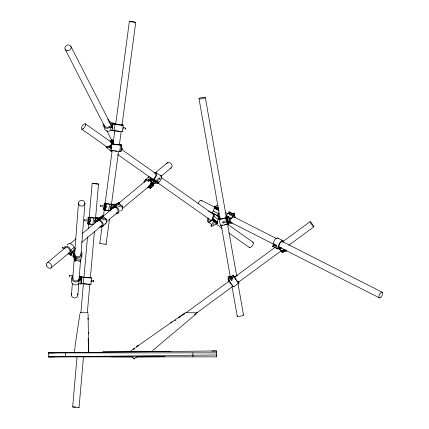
<?xml version="1.0" encoding="UTF-8"?>
<svg xmlns="http://www.w3.org/2000/svg" width="429" height="429" viewBox="0 0 429 429"><rect width="100%" height="100%" fill="white"/><g stroke="black" fill="none" stroke-linecap="round" stroke-linejoin="round"><path stroke-width="0.64" d="M75.284 348.048L75.284 347.753M88.095 314.023L88.385 336.304M151.593 182.952L150.295 184.03L149.635 185.832L150.295 186.787L154.226 183.505M227.992 279.177L233.162 275.38L227.992 279.177L229.183 280.743M230.11 276.276A4.269 0.788 -7 0 0 229.515 276.549L228.089 276.871L230.598 276.496M235.033 277.021L235.049 276.662A3.105 0.574 -7 0 0 236.336 276.244M75.016 248.89L71.745 252.649L71.546 255.287L73.338 256.596L73.531 257.749L74.732 259.422L74.93 256.783L75.649 255.957L74.705 253.823L73.075 252.633L75.161 250.241M73.338 256.596L73.541 253.957L71.745 252.649M71.471 295.002L72.335 283.687M72.694 279.027L74.265 258.397M74.517 255.067L78.48 203.158M74.608 255.142L74.705 253.823M81.397 251.941A4.269 3.893 4.4 0 1 81.161 256.451A4.269 3.893 4.4 0 1 76.416 257.668L76.056 260.226L75.193 261.223L74.689 260.853L74.893 258.215L76.405 256.472L76.786 256.66A3.105 2.831 4.4 0 0 80.909 254M75.193 261.223L75.397 258.58L76.26 257.588M75.547 257.277L75.649 255.957M77.885 295.082L78.748 283.767M79.054 279.778L80.631 259.143M80.931 255.153L84.894 203.244M78.346 280.813L78.421 279.837L80.346 280.003L80.614 277.016L79.065 276.877M78.78 283.784L79.006 280.845L81.279 281.043L81.049 283.982L78.78 283.784A4.269 3.797 4.4 0 1 73.359 284.314A4.269 3.797 4.4 0 1 71.702 279.644M79.247 278.501L79.429 276.153L81.703 276.351L81.644 277.075M80.614 277.016L80.384 279.955L78.834 279.815M153.266 182.786L151.287 184.432L151.201 185.478L150.295 186.787M90.733 277.735L91.511 277.928L90.948 284.352L81.065 283.623L81.671 276.936L84.234 277.204M88.192 217.465L88.723 217.524L88.16 223.954L87.629 223.89L88.192 217.465L90.09 217.546L89.865 220.115M83.333 283.821L83.896 277.397L91.511 277.928M83.478 356.815L79.059 407.507L78.764 407.55L72.667 406.949L77.027 356.923M80.867 312.897L83.424 283.548M83.95 277.542L87.5 236.856M88.197 228.85L88.658 223.514M89.184 217.508L92.149 183.489L98.257 183.955L98.541 184.046L95.517 218.736M87.629 223.89L89.527 223.97L89.752 221.402M90.197 217.632L93.538 217.937L92.98 224.362L91.726 224.265L89.634 224.056L90.197 217.632L96.992 218.189M95.115 221.718L95.002 223.01L94.428 220.576L97.823 217.406L99.705 217.632L100.3 216.972L101.866 216.581M95.281 219.782L95.42 218.168M87.318 312.789L89.817 284.105M90.342 278.099L94.412 231.408M69.75 275.965C69.589 277.751 69.922 274.067 69.755 275.858M81.279 281.043L81.703 276.351M81.049 283.982L81.102 283.408M116.146 123.917L112.907 123.847L112.055 130.228L114.205 130.566A4.269 0.338 7.6 0 0 119.552 131.478A4.269 0.338 7.6 0 0 122.211 131.408M113.422 143.586L111.728 143.425L110.875 149.807L111.792 150.091A4.269 0.338 7.6 0 0 114.693 150.965A4.269 0.338 7.6 0 0 119.755 151.276L120.565 144.879L121.831 145.002L120.983 151.378L119.712 151.255M114.205 130.566L115.058 124.19L112.907 123.847M109.492 219.192L106.07 244.332L99.791 243.441L102.075 226.271M103.4 216.361L104.279 209.754M105.067 203.813L112.2 150.311M112.993 144.369L114.838 130.496M115.632 124.555L129.36 21.52L132.577 21.691L135.725 22.367L121.992 125.402M111.433 204.66L118.56 151.158M119.353 145.216L121.198 131.344M122.41 131.542L123.257 125.161M120.983 151.378L121.573 144.916L119.005 144.589M112.95 143.27L111.921 142.449L112.039 141.629L111.599 140.809L110.939 141.747L111.111 143.034L112.039 143.774M74.206 351.582L74.689 348.396M74.882 347.125L79.885 314.023M103.319 209.722L104.344 203.351L105.084 203.426L104.054 209.797L103.319 209.722L105.148 209.953L106.172 203.582L105.314 203.33M103.856 209.819L104.88 203.448L106.172 203.582M106.328 203.662L109.647 204.204L108.623 210.575L105.298 210.033L106.328 203.662L112.924 204.628L110.768 204.177M110.612 210.403L110.988 208.081M111.293 206.156L111.556 204.558L114.001 204.81M81.065 283.623L83.156 283.585M82.121 283.494L87.414 284.196M87.886 277.338L88.288 277.499M215.063 220.629L217.406 222.142L218.088 219.326L219.257 217.401L214.983 214.151L212.082 213.186L212.827 213.755L212.162 212.988L213.331 211.063L214.398 207.995L219.021 210.344M219.257 217.401L217.364 215.631L218.747 212.618M157.845 183.033L156.671 183.226L156.247 182.867L154.821 183.682L149.925 180.539L150.606 177.547M155.614 182.641L150.724 179.494L151.088 177.885M149.925 180.539L151.357 179.719L151.78 180.078L152.955 179.89L153.164 178.963L152.022 178.754L150.724 179.494M153.314 180.555L153.968 179.209L158.859 182.357L158.607 183.473L158.204 183.703L153.314 180.555L154.038 178.389A3.105 1.351 -57.3 0 0 155.807 175.579A3.105 1.351 -57.3 0 0 155.443 173.724M158.204 183.703L158.564 182.105M227.922 214.066L228.099 213.374L233.296 216.012L233.044 217.031L231.569 218.667L230.427 219.176L229.687 222.142L230.748 221.664A3.105 1.33 -63.1 0 0 231.279 222.436M228.453 213.781L229.242 211.872L234.443 214.516L234.137 215.744L228.936 213.106L229.242 211.872M229.027 222.764L228.882 223.337L230.137 222.774A4.269 1.834 -63.1 0 0 232.448 222.817M229.161 222.227L230.051 218.683L231.306 218.12L233.296 216.012M232.513 216.302L233.553 216.833L234.089 214.672L234.443 214.516M112.291 128.469L111.931 127.649L113.353 123.026L111.202 122.683L110.559 121.782L108.794 120.876M104.445 127.976A4.269 3.684 -23.3 0 0 106.767 131.038A4.269 3.684 -23.3 0 0 111.079 130.303L113.229 130.641L113.401 130.073M68.602 252.912L70.233 254.102L71.364 251.71L69.852 250.6A3.105 2.327 51.7 0 0 67.637 247.613A3.105 2.327 51.7 0 0 64.822 248.305M67.938 254.065L68.962 253.979L70.753 255.287L72.533 251.539L74.962 249.619M214.639 220.302L212.5 218.677L212.934 216.613L213.996 214.859L212.763 214.452M216.774 221.927L217.026 221.423M217.406 222.142L213.138 218.887L213.819 216.077L214.983 214.151M62.934 247.721C63.454 246.321 61.529 249.233 62.79 247.93M282.7 242.315A3.105 1.33 -63.1 0 0 280.453 242.717A3.105 1.33 -63.1 0 0 279.129 246.75L278.04 249.067L272.624 246.246L273.262 244.954A4.269 1.834 -63.1 0 1 274.957 239.586A4.269 1.834 -63.1 0 1 278.099 238.599M272.839 246.428L273.809 244.696M278.04 249.067L278.464 247.592A4.269 1.834 -63.1 0 1 280.545 241.752A4.269 1.834 -63.1 0 1 283.43 242.074M212.805 225.198L214.253 222.79M217.315 208.671L215.235 207.615L214.505 206.767L214.832 206.226L218.302 207.985M213.02 220.452L213.347 219.911L217.621 223.16L217.288 223.702L212.253 220.195L217.288 223.702M211.347 225.123L213.154 222.163M218.672 214.184L218.141 215.058L219.149 216.221M218.946 217.46L219.53 216.495M135.714 22.383L129.365 21.536M99.791 243.441L100.193 243.372M75.027 257.545C75.944 255.909 73.718 258.59 74.871 257.738M113.487 140.894L111.679 139.586L110.886 140.723L112.95 142.358M110.333 141.667L111.937 139.666M107.062 146.53A3.105 1.233 -51.6 0 0 109.256 145.79L110.028 146.037L111.942 143.297L113.492 144.525M106.108 146.632A4.269 1.7 -51.6 0 0 108.918 146.75L109.835 147.034L112.832 142.739L113.594 143.34M215.235 207.615L215.476 207.282M218.747 208.483L215.353 206.569A4.269 1.834 -63.1 0 1 218.023 205.539M213.347 219.911L212.006 219.466L211.744 219.809A3.105 1.727 -52.7 0 1 208.987 221.021A3.105 1.727 -52.7 0 1 208.612 218.511M216.018 223.059L216.275 222.715L217.621 223.16M72.667 406.949L75.649 407.051M73.289 254.794L74.957 252.879M74.689 260.853L76.206 259.111M94.428 220.576L96.311 220.806L96.9 220.147L98.466 219.755L102.912 215.648L103.196 216.859L99.801 220.034L99.517 218.822L98.986 218.758L99.485 220.881L99.85 220.989A3.105 2.156 47 0 1 102.204 223.858A3.105 2.156 47 0 1 100.853 226.11M111.642 209.572L111.39 207.786L113.122 208.103L115.648 206.617M110.934 210.441L110.425 206.88L112.328 207.234L115.621 205.491M112.328 207.234L116.457 203.727L118.093 203.437M97.388 219.6L98.842 218.243M96.311 220.806L99.705 217.632M98.986 218.758L102.381 215.589L102.912 215.648M95.721 222.581L95.447 221.412L97.158 221.621L99.555 219.964M102.424 226.646L105.818 223.471M152.595 350.606L196.225 313.872M110.425 206.88L113.883 204L115.787 204.349M113.363 206.14L114.849 204.906M145.184 180.019L148.643 177.139M116.468 212.854A3.105 2.225 50.2 0 0 118.066 210.671A3.105 2.225 50.2 0 0 115.932 207.641L115.567 207.513L115.262 205.346L118.72 202.467L119.257 202.568L119.434 203.802L116.125 206.735A4.269 3.062 50.2 0 1 119.064 211.288A4.269 3.062 50.2 0 1 116.12 213.867M115.262 205.346L115.798 205.448L119.257 202.568M47.265 262.779L65.776 247.372M69.889 243.945L76.062 238.808M82.234 233.671L98.171 220.399M102.799 216.548L114.114 207.132M119.257 202.847L145.994 180.588M154.735 173.311L167.589 162.607M113.122 208.103L114.42 207.025M144.112 182.7A4.269 3.062 50.2 0 1 148.295 180.094L150.767 178.035M115.567 207.513L116.436 206.794M148.295 180.094L150.327 178.775M145.517 181.263A3.105 2.225 50.2 0 1 148.482 181.215L149.346 180.491M148.718 186.234L150.327 185.06M50.815 268.087L70.871 251.389M81.671 242.401L102.236 225.279M106.349 221.852L118.179 212.006M122.292 208.585L150.568 185.038M160.854 176.475L171.139 167.916M151.287 184.432L153.587 182.893M148.053 187.194A4.269 3.062 50.2 0 0 149.094 187.275L150.874 185.864M149.222 187.237L150.016 188.385L153.877 185.274L153.153 184.223M150.016 188.385L153.877 185.274M63.583 248.766A4.269 3.201 51.7 0 1 66.908 246.359A4.269 3.201 51.7 0 1 70.737 250.23L74.094 247.581L75.434 248.563M69.439 252.247L70.281 251.587M70.233 254.102L71.193 253.346M70.753 255.287L71.595 254.622M230.823 278.475L231.853 277.719M233.156 275.498L233.993 276.603L228.845 280.459A4.269 0.504 53.7 0 0 232.014 285.146A4.269 0.504 53.7 0 0 233.746 286.384M234.052 277.064L234.899 276.442L234.883 276.866L233.998 276.126L234.969 277.273M174.893 320.731L175.928 319.97M178.523 318.071L181.113 316.173M181.628 315.792L184.218 313.889M183.816 314.403L184.888 313.615M185.955 312.832L229.284 281M234.1 277.466L275.289 247.206M282.775 241.704L310.06 221.664M134.121 358.869L136.797 356.901M194.353 314.65L233.081 286.175M237.897 282.636L281.226 250.809M288.717 245.308L313.856 226.839A3.207 0.381 53.7 0 0 311.4 222.919A3.207 0.381 53.7 0 0 310.639 222.989A3.207 0.381 53.7 0 0 313.83 226.844M233.832 286.76L239.001 282.963M132.175 349.855L131.108 350.606M171.251 322.495L170.721 322.871L184.599 313.127M172.319 321.745L172.855 321.369L135.934 347.233L138.079 345.731L137.537 346.106M279.788 247.313L278.968 248.235L280.003 248.209L280.743 247.715L281.51 248.348L280.201 247.683L278.866 248.573L279.633 249.211L281.762 247.796M279.633 249.211L281.354 251.276L284.014 249.506M284.851 249.394L281.864 251.63A4.269 0.595 56.4 0 0 281.864 250.992M285.017 249.485L281.821 251.603L282.459 252.708L286.186 250.23M281.236 250.654L282.239 252.531L285.966 250.053M228.099 213.374L226.104 215.481L231.306 218.12M134.888 347.983L132.818 349.415L133.644 349.072A1.41 0.306 -33.4 0 0 134.443 348.52L135.087 347.983M148.482 181.215L149.689 180.523L151.598 183.29L150.295 184.03M156.778 179.537L158.553 178.528M157.293 180.706L159.062 179.692M228.126 223.858L228.512 223.252L229.767 222.689L228.4 216.452L226.131 216.693L227.177 217.224M133.837 349.356L134.277 349.147M224.303 222.689L225.944 221.949M228.518 223.01L227.15 216.779L225.82 217.723L226.759 217.621L227.145 217.015L228.4 216.452M227.145 217.015L228.625 223.981L227.145 224.26L225.772 218.023L227.257 217.744L224.984 218.066A3.105 0.472 -12.4 0 1 221.348 218.844A3.105 0.472 -12.4 0 1 220.318 218.511M225.311 220.833L223.847 221.487M113.449 143.903L116.586 144.637L119.348 144.702M226.351 224.303L228.625 223.981M220.495 218.125A4.269 0.649 -12.4 0 0 219.884 219.181A4.269 0.649 -12.4 0 0 225.654 218.071L226.222 217.857L227.59 224.088L227.021 224.303A4.269 0.649 -12.4 0 1 222.184 225.354A4.269 0.649 -12.4 0 1 220.506 224.989M98.509 184.068L92.149 183.489M87.607 223.632L88.412 223.9L88.969 217.471L87.993 217.262L89.581 217.23M103.142 209.513L104.531 209.888L105.555 203.518L104.038 203.169L105.502 203.282M233.553 216.833L233.767 216.79A3.105 1.33 -63.1 0 1 234.363 217.439M234.137 215.744L234.223 215.728A4.269 1.834 -63.1 0 1 235.092 217.482M211.738 351.131L216.414 350.938L48.375 352.885L48.37 356.901L216.414 354.949L216.119 354.987M229.563 278.791L229.333 276.898L231.011 276.978M115.235 123.847L114.2 123.965L122.104 125.016L121.541 124.785M114.387 130.228L113.353 130.341L114.564 130.534M104.285 209.706L105.148 209.953M226.062 216.892L227.15 216.779M164.945 356.708L136.615 356.923M89.758 217.315L89.152 217.358L90.09 217.546M89.2 223.74L88.594 223.782L89.527 223.97M54.413 352.853L48.375 352.885L216.409 352.853M54.413 356.864L48.375 356.896L216.409 356.864M80.078 312.752L88.122 312.752M185.135 312.752L197.587 312.752M102.815 351.367L170.833 351.367M131.934 356.912L111.331 356.864M95.05 218.071L96.927 218.093L94.825 217.766M89.634 224.056L90.841 224.126M88.326 284.255L89.682 284.202M90.733 217.294L92.042 217.396M91.844 224.217L92.777 224.287M230.856 277.279L229.333 276.898M70.512 275.338L72.624 275.52M81.623 277.198L90.347 277.836L89.817 277.692M91.023 280.298L92.664 280.443M90.916 281.574L92.557 281.719M119.852 131.408L115.17 130.631M119.562 151.185L120.726 151.298M105.298 210.033L110.119 210.816M116.661 151.126L114.741 150.879M103.657 209.55L104.478 209.652M104.644 218.559L102.311 218.281M97.742 218.13L95.506 217.771M102.295 219.546L104.628 219.83M85.945 219.68L87.108 219.825M85.832 220.962L86.996 221.101M78.287 407.336L79.059 407.507M107.641 119.535L108.247 119.632L109.025 121.428M109.009 122.045L110.205 123.3L112.157 123.611L111.256 126.555L109.438 126.271A3.105 2.681 -23.3 0 1 106.258 127.156A3.105 2.681 -23.3 0 1 104.306 125.021M123.102 127.547L125.096 127.869M122.935 128.818L124.265 129.027M103.309 123.858A4.269 3.684 -23.3 0 0 104.933 127.804A4.269 3.684 -23.3 0 0 109.786 127.306L111.931 127.649M119.707 205.346L120.957 205.566M113.706 204.73L110.371 204.048M109.647 204.204L111.556 204.558M104.344 203.351L104.88 203.448M118.431 206.392L120.721 206.826M101.818 205.437L102.998 205.652M101.614 206.703L102.794 206.917M90.176 284.164L90.948 284.352M113.824 150.724L112.457 150.343M119.611 144.573L120.056 144.691M105.775 244.117L106.151 244.289M111.921 142.449L112.832 142.739M111.111 143.034L111.942 143.297M111.728 143.425L112.645 143.71A4.269 0.338 7.6 0 0 115.546 144.589A4.269 0.338 7.6 0 0 120.608 144.895L120.565 144.879M212.5 218.677L213.138 218.887M119.434 203.802L119.584 203.855A4.269 3.062 50.2 0 1 121.504 205.534M215.406 220.345L215.696 220.404L214.661 219.863M76.056 260.226L76.217 260.306A4.269 3.893 4.4 0 0 77.467 260.532M228.893 212.033L234.089 214.672M277.729 238.09L282.931 240.728M214.505 206.767L218.549 208.821M201.523 200.493L217.042 208.376M225.402 212.618L227.788 213.83M233.162 216.559L276.743 238.685M282.116 241.414L382.411 292.337M214.747 208.397L216.307 209.186M228.743 218.018L230.051 218.683M225.804 216.827L226.962 217.417M213.331 211.063L218.533 213.701M229.708 221.133L230.748 221.664M275.075 244.82L276.635 245.613M208.376 211.057L219.718 216.817M229.869 221.97L273.45 244.096M275.241 245.007L276.432 245.613M278.823 246.825L379.118 297.747M273.305 245.029L278.507 247.672M272.624 246.246L277.826 248.89M156.161 172.769L161.052 175.917M153.716 180.325L158.607 183.473M152.955 179.89L154.038 180.588M155.668 181.639L156.757 182.336M151.357 179.719L156.247 182.867M85.355 123.858L111.513 142.321M121.316 149.244L156.188 173.863M161.636 177.713L213.948 214.639M218.302 217.718L219.938 218.87M227.568 224.26L253.174 242.337M81.655 129.102L107.266 147.179M117.616 154.488L152.488 179.107M158.483 183.339L211.336 220.651M215.696 223.729L222.233 228.346M228.77 232.963L249.474 247.581M70.737 250.23L72.533 251.539M77.488 258.574L79.703 260.194M73.284 255.571L74.099 256.167M74.893 258.215L75.397 258.58M77.847 260.424L79.51 261.642M213.819 216.077L218.088 219.326M212.006 219.466L216.275 222.715M207.872 221.643L211.669 224.533M111.679 139.586L113.229 140.814M111.599 140.809L113.664 142.444M113.272 142.342L110.795 140.728A4.269 1.7 -51.6 0 0 110.006 141.066M110.548 141.656L111.476 142.396M110.028 146.037L111.578 147.26M109.835 147.034L111.111 148.048M108.918 146.75L111.497 148.793M106.59 147.624L111.234 151.303M278.823 248.193L279.526 248.772M217.498 210.097L216.57 209.668M74.93 256.783L73.734 255.105L73.541 253.957M75.021 258.178L75.445 258.596M214.832 206.226L215.251 206.708M214.398 207.995L214.639 208.269M280.078 249.517L281.354 251.276M233.162 275.38L234.674 277.45A3.105 0.365 53.7 0 0 237.076 280.979A3.105 0.365 53.7 0 0 238.17 281.612M149.726 179.274L152.719 183.617M152.681 184.357L153.475 185.505M149.029 186.143L150.418 188.154M111.031 125.579L111.497 126.298L110.205 123.3M70.908 46.434L111.631 126.051M113.755 130.212L114.666 131.993M65.117 49.196L104.928 127.032M106.751 130.598L111.615 140.106M113.353 123.026L113.669 123.761M113.004 130.121L113.229 130.641M109.786 127.306L111.079 130.303M233.993 276.603L234.014 276.662A4.269 0.504 53.7 0 0 237.559 281.794A4.269 0.504 53.7 0 0 238.583 281.917M102.381 215.589L102.788 217.315M98.466 219.755L98.702 220.758M226.903 217.905L228.276 224.136M218.994 218.988L220.361 225.225M205.341 97.555A3.207 0.585 -10 0 1 200.6 98.874A3.207 0.585 -10 0 1 200.6 97.844A3.207 0.585 -10 0 1 205.341 97.555L226.399 217.503M227.558 224.099L236.583 275.504M237.972 283.413L243.522 315.047M199.018 98.627L220.19 219.235M221.235 225.166L230.373 277.236M231.992 286.465L237.199 316.119M118.72 202.467L119.026 204.633M115.798 205.448L115.969 206.681M114.634 206.317L114.779 207.341M229.713 278.48L229.483 276.587L229.59 278.614M228.094 276.748L228.7 281.912M88.792 352.853L88.401 336.942M88.17 338.213L88.481 352.853M216.334 350.96L216.323 356.864M192.937 352.853L192.937 356.864M65.562 352.853L65.562 356.864M121.589 124.667A4.269 0.338 7.6 0 1 121.546 125.204A4.269 0.338 7.6 0 1 115.052 124.19M111.856 151.34A4.269 1.7 -51.6 0 1 110.746 150.311M232.834 285.746A3.105 0.365 53.7 0 1 231.033 283.66A3.105 0.365 53.7 0 1 229.504 281.247M238.293 281.917A4.269 0.788 -7 0 1 238.347 282.389M235.977 275.413A4.269 0.788 -7 0 1 237.527 275.622M232.325 278.566A0.643 0.633 2.5 0 1 232.239 278.807M231.177 278.861A0.643 0.633 2.5 0 1 231.14 278.158M231.515 277.874A0.643 0.633 2.5 0 1 232.019 277.944M232.202 278.105A0.643 0.633 2.5 0 1 232.309 278.314M147.989 177.778A4.269 3.062 50.2 0 1 149.565 176.796M154.805 172.957A4.269 1.855 -57.3 0 1 156.698 174.388A4.269 1.855 -57.3 0 1 154.086 179.118L153.544 179.531L158.435 182.679L158.977 182.266A4.269 1.855 -57.3 0 0 161.508 178.024A4.269 1.855 -57.3 0 0 160.441 175.842M152.274 184.449A0.643 0.445 60.2 0 1 152.295 185.264A0.643 0.445 60.2 0 1 151.587 185.022M147.962 187.2A0.643 0.445 60.2 0 1 147.163 187.553M155.523 181.719A0.643 0.445 60.2 0 1 154.837 181.269M122.152 206.681A4.269 3.062 50.2 0 1 120.597 210.971M115.776 205.389A0.643 0.338 -79.6 0 1 116.039 204.767A0.643 0.338 -79.6 0 1 116.409 204.847M106.467 207.534A0.643 0.338 -79.6 0 1 106.092 206.907A0.643 0.338 -79.6 0 1 106.649 206.36M100.815 206.118A0.643 0.338 -79.6 0 1 100.257 206.338A0.643 0.338 -79.6 0 1 100.413 205.33A0.643 0.338 -79.6 0 1 100.89 205.647M81.725 255.679A4.269 3.893 4.4 0 1 80.008 259.894M67.214 245.082A4.269 3.201 51.7 0 1 70.823 243.87A4.269 3.201 51.7 0 1 74.094 247.581M208.237 217.776A4.269 2.376 -52.7 0 0 208.14 221.879A4.269 2.376 -52.7 0 0 212.146 220.34L212.645 219.675L216.913 222.93L216.414 223.589A4.269 2.376 -52.7 0 1 212.736 225.284M225.498 224.555A3.105 0.472 -12.4 0 1 224.517 224.791M222.715 225.08A3.105 0.472 -12.4 0 1 221.616 225.059M229.831 215.256A0.643 0.509 65.8 0 1 230.405 214.693A0.643 0.509 65.8 0 1 230.877 215.556M233.714 213.513A0.643 0.509 65.8 0 1 234.395 212.993A0.643 0.509 65.8 0 1 234.663 214.017A0.643 0.509 65.8 0 1 233.778 213.76M227.611 220.42A0.643 0.509 65.9 0 1 227.638 221.101M283.001 241.195A4.269 0.595 56.4 0 1 283.531 241.731M276.303 246.938A0.643 0.579 -50.4 0 1 276.185 246.482M286.17 250.305A0.643 0.579 -50.4 0 1 286.588 251.013A0.643 0.579 -50.4 0 1 285.843 251.523A0.643 0.579 -50.4 0 1 285.424 250.809M284.207 249.045A0.643 0.579 -50.4 0 1 283.027 249.088M99.48 226.866A4.269 2.965 47 0 0 103.239 224.952A4.269 2.965 47 0 0 99.952 220.077L99.249 219.868L102.644 216.699L103.351 216.908A4.269 2.965 47 0 1 106.537 220.683A4.269 2.965 47 0 1 104.992 223.89M90.626 221.482A0.643 0.354 -83.1 0 1 90.187 220.999A0.643 0.354 -83.1 0 1 90.605 220.243M85.081 220.184A0.643 0.354 -83.1 0 1 84.529 220.769A0.643 0.354 -83.1 0 1 84.513 219.718A0.643 0.354 -83.1 0 1 85.076 219.954M99.646 218.458A0.643 0.354 -83.1 0 1 99.726 218.232M99.844 218.077A0.643 0.354 -83.1 0 1 100.123 218.018M79.006 280.845A4.269 3.797 4.4 0 1 73.048 281.006A4.269 3.797 4.4 0 1 72.624 275.697M78.421 279.837A3.105 2.762 4.4 0 1 74.453 280.636A3.105 2.762 4.4 0 1 72.962 277.22M252.44 242.299A3.207 1.298 -54.8 0 1 252.386 245.704A3.207 1.298 -54.8 0 1 249.195 246.9M243.023 314.811A3.207 0.585 -10 0 1 240.589 316.141A3.207 0.585 -10 0 1 237.484 315.824M134.036 358.446A3.207 0.381 53.7 0 1 132.057 356.692M166.736 163.712A3.207 2.301 50.2 0 1 169.589 162.623A3.207 2.301 50.2 0 1 172.061 165.937A3.207 2.301 50.2 0 1 170.034 168.125M77.493 293.672A3.207 2.928 4.4 0 1 74.678 297.967A3.207 2.928 4.4 0 1 71.863 293.602M198.101 204.027A3.207 1.378 -63.1 0 1 200.032 200.74A3.207 1.378 -63.1 0 1 201.737 200.987M93.259 281.751L93.366 280.507L93.259 281.751M125.483 128.63C125.659 130.513 126.137 126.63 125.483 128.63M80.078 261.851L80.813 261.004L80.078 261.851M211.014 225.708L212.087 226.367L211.014 225.708M88.304 333.119L88.288 332.486L88.304 333.119M88.047 319.117L88.036 318.479L88.042 319.117M122.088 149.201A0.643 0.585 -72.6 0 0 122.083 148.102A0.643 0.585 -72.6 0 0 121.203 148.713A0.643 0.585 -72.6 0 0 122.088 149.201M231.242 280.298A0.643 0.633 2.4 0 0 232.271 279.88A0.643 0.633 2.4 0 0 231.387 279.215A0.643 0.633 2.4 0 0 231.242 280.298M159.191 178.426A0.643 0.445 60.2 0 0 159.953 179.188A0.643 0.445 60.2 0 0 159.937 178.196A0.643 0.445 60.2 0 0 159.191 178.426M122.185 206.88A0.643 0.338 -79.6 0 0 122.201 205.807A0.643 0.338 -79.6 0 0 121.664 206.547A0.643 0.338 -79.6 0 0 122.185 206.88M222.78 222.174A0.643 0.509 65.9 0 0 223.434 223.059A0.643 0.509 65.9 0 0 223.675 222.083A0.643 0.509 65.9 0 0 222.78 222.174M274.48 245.147A0.643 0.579 -50.4 0 0 274.876 244.122A0.643 0.579 -50.4 0 0 273.841 244.369A0.643 0.579 -50.4 0 0 274.48 245.147M106.011 219.793A0.643 0.354 -83.1 0 0 105.952 218.72A0.643 0.354 -83.1 0 0 105.443 219.492A0.643 0.354 -83.1 0 0 106.011 219.793M67.492 50.724A3.207 2.831 -27.1 0 0 70.951 46.525A3.207 2.831 -27.1 0 0 65.594 46.193A3.207 2.831 -27.1 0 0 67.492 50.724M83.349 128.566A3.207 1.298 -54.8 0 0 85.43 123.917A3.207 1.298 -54.8 0 0 81.746 126.952A3.207 1.298 -54.8 0 0 83.349 128.566M46.45 265.363A3.207 2.301 50.2 0 0 51.024 267.953A3.207 2.301 50.2 0 0 49.646 262.982A3.207 2.301 50.2 0 0 46.45 265.363M79.891 205.604A3.207 2.928 4.4 0 0 84.888 203.448A3.207 2.928 4.4 0 0 80.287 200.552A3.207 2.928 4.4 0 0 79.891 205.604M380.968 297.158A3.207 1.378 -63.1 0 0 382.298 292.229A3.207 1.378 -63.1 0 0 379.027 295.731A3.207 1.378 -63.1 0 0 380.968 297.158"/></g></svg>
